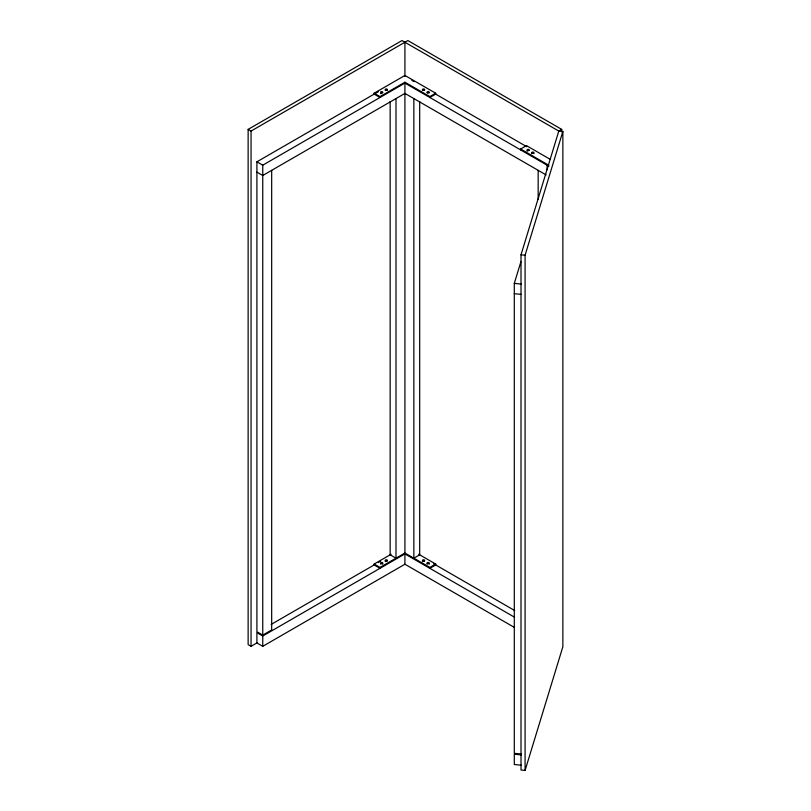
<?xml version="1.0" encoding="UTF-8"?>
<svg xmlns="http://www.w3.org/2000/svg" width="811" height="811" viewBox="0 0 811 811"><rect width="100%" height="100%" fill="white"/><g stroke="black" fill="none" stroke-linecap="round" stroke-linejoin="round"><path stroke-width="1.22" d="M257.604 642.535L251.055 646.316L248.136 644.623L248.136 129.385L402.003 40.55L558.789 131.068L562.864 131.483L562.864 646.732L525.082 770.45L521.007 770.034L521.007 254.796L558.789 131.068L561.719 129.385L561.719 131.919M521.28 754.027L514.296 753.307L514.296 283.374L520.915 261.71M525.082 770.45L525.082 255.212L562.864 131.483M248.136 129.385L251.055 131.068L407.852 40.55L561.719 129.385M374.155 93.224L404.922 75.464L435.7 93.224L435.7 94.117L429.85 97.492L429.85 96.6L404.922 82.215L380.004 96.6L374.155 93.224L374.155 94.117L380.004 97.492L380.004 96.6M271.675 170.34L271.675 629.965L262.754 635.125L256.905 631.749L256.905 161.805L378.301 91.724M256.905 161.805L262.754 165.18L404.922 83.097L548.814 166.174M429.85 96.6L435.7 93.224M520.652 149.913L520.652 149.021L526.501 145.645L550.182 159.321M429.85 567.426L429.85 568.318L435.7 564.943L435.7 564.05L429.85 567.426L404.922 553.041L380.004 567.426L380.004 568.318L374.155 564.943L374.155 564.05L391.135 554.248M271.127 624.429L373.922 565.074M378.301 562.55L380.491 561.283M514.286 627.369L404.922 564.233L262.754 646.316L256.905 642.941L256.905 632.631L262.754 636.006L404.922 553.923L514.286 617.07M521.007 254.796L525.082 255.212M514.296 283.374L521.28 284.083M514.296 293.683L521.28 294.393M521.28 754.909L514.296 754.2L514.296 764.509L521.28 765.219M411.866 80.36L414.056 81.617M434.828 93.62L526.694 146.659M520.652 149.021L548.814 165.292M546.107 174.912L404.922 93.407L262.754 175.49L256.905 172.114M418.719 554.248L435.7 564.05M433.581 563.716L514.671 610.531M374.155 564.05L380.004 567.426M547.101 165.18L547.101 169.763M538.169 170.34L538.169 199.455M526.501 145.645L526.501 146.538M419.692 101.517L419.692 554.815L413.853 558.191L413.853 98.557M404.922 42.233L404.922 76.416M404.922 82.215L404.922 564.233M396.001 98.557L396.001 558.191L390.152 554.815L390.152 101.517M262.754 165.18L262.754 635.125M262.754 636.006L262.754 646.316M251.055 131.068L251.055 646.316M531.752 153.715A1.085 0.629 0 0 1 532.807 152.924A1.085 0.629 0 0 1 533.861 153.715M527.251 151.201A1.085 0.629 0 0 1 527.647 150.349A1.085 0.629 0 0 1 529.127 150.582M380.643 564.132A1.085 0.629 0 0 1 381.697 563.341A1.085 0.629 0 0 1 382.741 564.132M385.367 561.617A1.085 0.629 0 0 1 385.762 560.756A1.085 0.629 0 0 1 387.252 560.989M427.113 564.132A1.085 0.629 0 0 1 428.157 563.341A1.085 0.629 0 0 1 429.212 564.132M422.602 561.617A1.085 0.629 0 0 1 423.129 560.715A1.085 0.629 0 0 1 424.599 561.141M381.15 93.681A1.085 0.629 0 0 1 380.754 93.458M380.754 92.829A1.085 0.629 0 0 1 382.63 92.829M385.225 90.477A1.085 0.629 0 0 1 386.31 89.849A1.085 0.629 0 0 1 387.394 90.477M427.215 92.829A1.085 0.629 0 0 1 429.1 92.829M422.46 90.477A1.085 0.629 0 0 1 423.545 89.849A1.085 0.629 0 0 1 424.629 90.477M532.259 153.208A1.085 0.629 0 0 0 533.891 152.671A1.085 0.629 0 0 0 532.259 152.123A1.085 0.629 0 0 0 532.259 153.208M527.647 150.552A1.085 0.629 0 0 0 529.279 150.005A1.085 0.629 0 0 0 527.647 149.457A1.085 0.629 0 0 0 527.647 150.552M381.15 563.625A1.085 0.629 0 0 0 382.782 563.077A1.085 0.629 0 0 0 381.15 562.53A1.085 0.629 0 0 0 381.15 563.625M385.539 560.857A1.085 0.629 0 0 0 387.364 560.573A1.085 0.629 0 0 0 386.026 559.803A1.085 0.629 0 0 0 385.539 560.857M427.387 563.523A1.085 0.629 0 0 0 429.212 563.24A1.085 0.629 0 0 0 427.873 562.469A1.085 0.629 0 0 0 427.387 563.523M422.774 560.857A1.085 0.629 0 0 0 424.599 560.573A1.085 0.629 0 0 0 423.261 559.803A1.085 0.629 0 0 0 422.774 560.857M381.15 92.799A1.085 0.629 0 0 0 382.782 92.251A1.085 0.629 0 0 0 381.15 91.704A1.085 0.629 0 0 0 381.15 92.799M385.539 90.031A1.085 0.629 0 0 0 387.364 89.747A1.085 0.629 0 0 0 386.026 88.977A1.085 0.629 0 0 0 385.539 90.031M427.387 92.697A1.085 0.629 0 0 0 429.212 92.413A1.085 0.629 0 0 0 427.873 91.643A1.085 0.629 0 0 0 427.387 92.697M422.997 90.133A1.085 0.629 0 0 0 424.629 89.585A1.085 0.629 0 0 0 422.997 89.038A1.085 0.629 0 0 0 422.997 90.133"/></g></svg>
